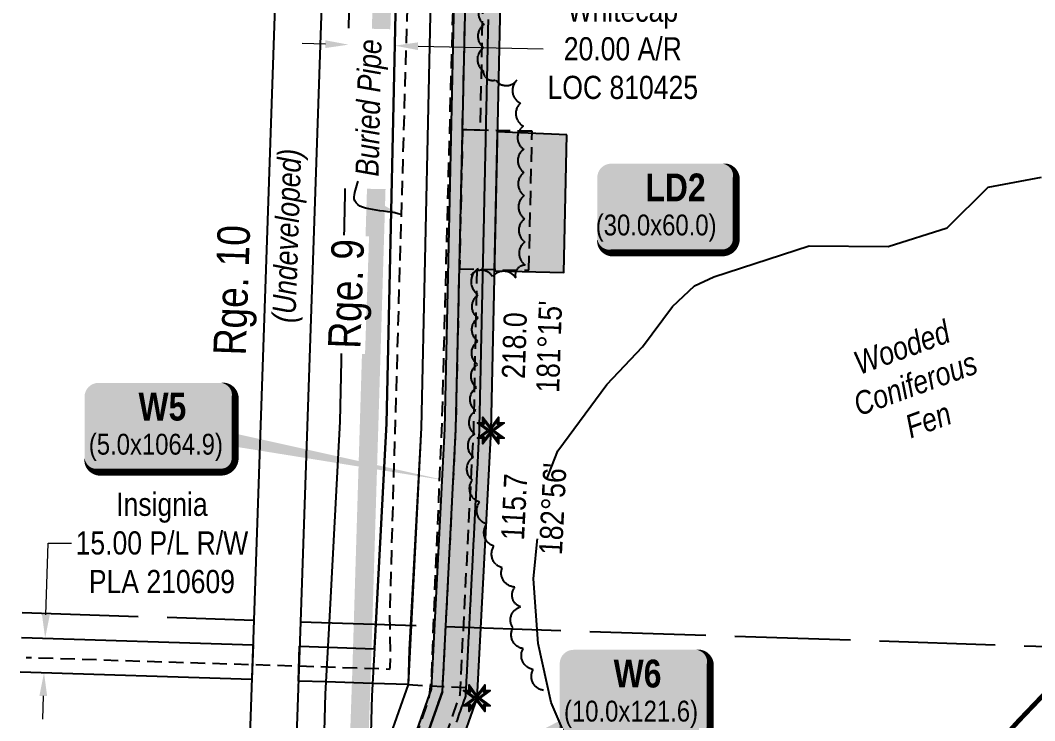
# Model space of a CAD drawing. Extents: x 347027 to 353466, y 6157949 to 6165050.
# Drawn here: x 348866.6 to 349304.3, y 6163264.4 to 6163566.6 of the extents above; entities that cross this region are included whole.
import ezdxf
from ezdxf.enums import TextEntityAlignment as Align

# ---------------------------------------------------------------- set-up
doc = ezdxf.new("R2010")
doc.units = 0
doc.header["$LTSCALE"] = 5
doc.header["$PDSIZE"] = 20
for name, pattern in [('0', [1, 1, 0]), ('DASHDOT2', [5, 2.5, -1.25, 0, -1.25]), ('foc-ACCESSROAD', [3.75, 2.5, -1.25]), ('foc-TRAV', [1.875, 1.25, -0.625]), ('foc-UNSURVEYED', [12.5, 10, -2.5]), ('HIDDEN2', [1.875, 1.25, -0.625]), ('UG_PIPE', [1.875, 1.25, -0.625])]:
    doc.linetypes.add(name, pattern=pattern)
doc.layers.get('Defpoints').update_dxf_attribs({"color": 9})
for name, color, linetype in [('AS-PIPE-UG', 44, 'UG_PIPE'), ('AS-PIPE-UG-T', 44, 'Continuous'), ('AS-ROADS', 254, 'Continuous'), ('AS-WILDLIFE', 131, 'DASHDOT2'), ('C-RW', 13, 'Continuous'), ('D-TXT', 6, 'Continuous'), ('F-AR', 190, 'foc-ACCESSROAD'), ('F-RW', 190, 'Continuous'), ('L-BD', 7, 'Continuous'), ('L-MON', 1, 'Continuous'), ('L-SEC', 7, 'Continuous'), ('L-USEC', 7, 'foc-UNSURVEYED'), ('P-PROPOSED', 10, 'Continuous'), ('P-PROPOSED-H', 21, 'Continuous'), ('P-TEMP-BLOCKS', 250, 'Continuous'), ('P-TEMP-H', 41, 'Continuous'), ('P-TEMP_LOG DECK', 46, 'Continuous'), ('P-TEMP_WORKSPACE', 46, 'Continuous'), ('P-TRAV', 4, 'foc-TRAV'), ('P-WORKAREA', 113, 'Continuous'), ('P-WORKAREA-H', 111, 'Continuous'), ('T-BUSH', 110, '0'), ('T-EXISTING TFA', 220, 'HIDDEN2'), ('WETLAND', 143, 'Continuous'), ('WETLAND-T', 146, 'Continuous')]:
    doc.layers.add(name, color=color, linetype=linetype)
doc.layers.add('F-RW-T', color=190, linetype='Continuous', lineweight=9)
doc.layers.add('T-TEXT', color=48, linetype='Continuous', lineweight=18)
doc.styles.add('80', font='ARIALN.TTF', dxfattribs={"height": 10})
doc.styles.add('80CG', font='ARIALN.TTF', dxfattribs={"height": 10})
doc.styles.add('80L', font='ARIALN.TTF', dxfattribs={"height": 10})
doc.styles.add('80LS', font='ARIALNI.TTF', dxfattribs={"height": 10})
doc.styles.add('BOLD', font='ARIALNB.TTF')
doc.dimstyles.new('Compass 5 000', dxfattribs={"dimscale": 5, "dimtxt": 9, "dimasz": 2, "dimexe": 0.2, "dimexo": 0.0625, "dimgap": 0.5, "dimtad": 0, "dimtih": 1, "dimtoh": 1, "dimzin": 0, "dimdsep": 46, "dimtxsty": '80CG', "dimcen": 0.1, "dimse1": 1, "dimse2": 1, "dimclrd": 256, "dimclrt": 256, "dimaunit": 1, "dimadec": 4, "dimazin": 0, "dimtfac": 0.06, "dimtofl": 0, "dimtmove": 0, "dimatfit": 1, "dimfxl": 0.2, "dimtolj": 1, "dimtzin": 0, "dimlwd": -1, "dimarcsym": 0})

# ---------------------------------------------------------------- blocks, each defined once
blk = doc.blocks.new('*D101')
at = {"layer": 'Defpoints', "color": 0, "transparency": 16777216}
for p in [(348954.564665782, 6163297.574843894), (348876.8199897079, 6163285.062529054), (348954.084873209, 6163282.588816892)]:
    blk.add_point(p, dxfattribs=at)
at = {"layer": 'F-RW-T', "transparency": 16777216}
for p, q in [((348877.619778276, 6163310.043434872), (348878.612274932, 6163341.043459727)), ((348878.612274932, 6163341.043459727), (348888.612274932, 6163341.043459727)), ((348876.4999937128, 6163275.067650238), (348876.1799977176, 6163265.072771421))]:
    blk.add_line(p, q, dxfattribs=at)
for points in [[(348875.9539651399, 6163310.096767538), (348879.2855914121, 6163309.990102206), (348877.2997822808, 6163300.048556056)], [(348874.8341805766, 6163275.120982904), (348878.1658068489, 6163275.014317572), (348876.8199897079, 6163285.062529054)]]:
    blk.add_solid(points, dxfattribs=at)
at = {"layer": 'F-RW-T', "transparency": 16777216, "insert": (348927.6982230905, 6163341.043459726), "char_height": 10, "attachment_point": 5, "style": '80CG'}
blk.add_mtext('\\A1;Insignia\\P15.00 P/L R/W\\PPLA 210609', dxfattribs=at)
blk = doc.blocks.new('*D106')
at = {"layer": 'Defpoints', "color": 0, "transparency": 16777216}
for p in [(349008.7984275278, 6163581.939954958), (349028.7891657921, 6163581.503076303), (349028.2242477486, 6163555.653498589)]:
    blk.add_point(p, dxfattribs=at)
at = {"layer": 'F-RW-T', "transparency": 16777216}
for p, q in [((348998.2358966275, 6163556.308865606), (348988.2382837707, 6163556.527353968)), ((349038.2218606055, 6163555.435010226), (349092.2532589486, 6163554.254205179))]:
    blk.add_line(p, q, dxfattribs=at)
for points in [[(348998.2723113546, 6163557.975134416), (348998.1994819005, 6163554.642596796), (349008.2335094844, 6163556.090377244)], [(349038.2582753325, 6163557.101279036), (349038.1854458785, 6163553.768741417), (349028.2242477486, 6163555.653498589)]]:
    blk.add_solid(points, dxfattribs=at)
at = {"layer": 'F-RW-T', "transparency": 16777216, "insert": (349126.5881839145, 6163554.254205179), "char_height": 10, "attachment_point": 5, "style": '80CG'}
blk.add_mtext('\\A1;Whitecap\\P20.00 A/R\\PLOC 810425', dxfattribs=at)
blk = doc.blocks.new('TEMP')
h = blk.add_hatch(color=255)
h.dxf.hatch_style = 1
h.paths.add_polyline_path([(-1.152061661774314, -0.6656854195645793), (-0.6656854224511335, -0.6656854195645793), (-0.6656854224511335, -1.152061655686339), (-5.273250724968648e-10, -0.2514284436956588), (0.6656854183820542, -1.152061663420682), (0.6656854183820542, -0.6656854208922597), (1.152061656810019, -0.6656854053035205), (0.2514284429676993, 5.273252945414697e-10), (1.152061671303363, 0.6656854258011663), (0.6656854287749412, 0.6656854258011663), (0.6656854131859291, 1.152061664229041), (-5.274159997625816e-10, 0.2514284397220762), (-0.6656854269836912, 1.152061669657269), (-0.6656854269836914, 0.6656854303339059), (-1.152061663105633, 0.665685430333906), (-0.2514284404497632, 5.273249614745623e-10)])
h = blk.add_hatch(color=1)
h.dxf.hatch_style = 1
h.paths.add_polyline_path([(-0.06148754561550518, -3.245802793205854e-09), (0.5656854183820542, -0.8485281365719857), (0.5656854183820542, -0.3566277553978557), (1.665334536937735e-16, 0.06148754561552533), (-0.8485281349258001, -0.5656854195645793), (-0.3566277640338187, -0.5656854195645793), (0.06148754642195797, -3.245822666197995e-09), (-0.5656854269836911, 0.8485281428085727), (-0.5656854269836913, 0.3566277719165035), (-2.320366121466577e-14, -0.06148754642194038), (0.8485281444547581, 0.5656854258011663), (0.3566277632805105, 0.5656854258011663)])
at = {"color": 1}
for p, q in [((-0.0831890328488953, 0), (0.08318903393992515, 0)), ((0, 0.08318903069412045), (0, -0.08318903609469999))]:
    blk.add_line(p, q, dxfattribs=at)
at = {"color": 255, "flags": 128}
blk.add_lwpolyline([(-0.251428440449763, 5.273250280879439e-10), (-1.152061663105633, 0.665685430333906), (-0.6656854269836914, 0.665685430333906), (-0.6656854269836914, 1.152061669657269), (-5.274159775581211e-10, 0.2514284397220763), (0.6656854131859291, 1.152061664229041), (0.6656854287749412, 0.6656854258011663), (1.152061671303363, 0.6656854258011663), (0.2514284429676991, 5.273250280879439e-10), (1.152061656810019, -0.6656854053035204), (0.6656854183820542, -0.6656854208922596), (0.6656854183820542, -1.152061663420682), (-5.273250280879439e-10, -0.2514284436956586), (-0.6656854224511335, -1.152061655686339), (-0.6656854224511335, -0.6656854195645793), (-1.152061661774314, -0.6656854195645793)], close=True, dxfattribs=at)
at = {"color": 1, "flags": 128}
blk.add_lwpolyline([(-0.0831890328488953, 0), (-0.8485281394583581, 0.565685430333906), (-0.5656854269836913, 0.565685430333906), (-0.5656854269836913, 0.8485281428085728), (0, 0.08318903069412045), (0.565685422914612, 0.8485281473411306), (0.5656854319800914, 0.5656854258011663), (0.8485281444547582, 0.5656854258011663), (0.08318903393992515, 0), (0.8485281399220185, -0.5656854150320214), (0.5656854183820542, -0.5656854240973189), (0.5656854183820542, -0.8485281365719857), (0, -0.08318903609469999), (-0.5656854224511335, -0.8485281320390641), (-0.5656854224511335, -0.5656854195645792), (-0.8485281349258003, -0.5656854195645792)], close=True, dxfattribs=at)
blk = doc.blocks.new('*U184')
h = blk.add_hatch(color=191)
edge = h.paths.add_edge_path()
edge.add_line((-26.49999999999998, -20), (26.49999999999998, -20))
edge.add_arc((26.49999999999998, -14), 6, 270, 360)
edge.add_line((32.49999999999998, -14), (32.49999999999998, 12.5))
edge.add_arc((26.49999999999998, 12.5), 6, 0, 90)
edge.add_line((26.49999999999998, 18.5), (-26.49999999999998, 18.5))
edge.add_arc((-26.49999999999998, 12.5), 6, 90, 180)
edge.add_line((-32.49999999999998, 12.5), (-32.49999999999998, -14))
edge.add_arc((-26.49999999999998, -14), 6, 180, 270)
at = {"color": 250, "flags": 128}
blk.add_lwpolyline([(-26.49999999999998, -20, 3, 3, 0), (26.49999999999998, -20, 3, 3, 0.414213562373095), (32.49999999999998, -14, 3, 3, 0), (32.49999999999998, 12.5, 3, 0, 0.414213562373095), (26.49999999999998, 18.5, 0, 0, 0), (-26.49999999999998, 18.5, 0, 0, 0.414213562373095), (-32.49999999999998, 12.5, 0, 0, 0), (-32.49999999999998, -14, 0, 3, 0.414213562373095)], format="xyseb", close=True, dxfattribs=at)
at = {"flags": 128}
blk.add_lwpolyline([(-67.2253055055449, -29.65569118154074, 0, 7.499999999999998, 0), (-3.398394867633905e-15, 0, 0, 0, 0)], format="xyseb", dxfattribs=at)
at = {"color": 250}
for tag, p, height, style in [('TEMP_AREA_W1_001', (-9.212824010914055, 2.244292974654144), 12, 'BOLD'), ('ENTER_TEXT_001', (-30.65893587994544, -12.47010782646594), 9, '80')]:
    blk.add_attdef(tag, p, '', height=height, dxfattribs=dict(at, style=style))
blk = doc.blocks.new('*U179')
h = blk.add_hatch(color=191)
edge = h.paths.add_edge_path()
edge.add_line((-23.99999999999998, -20), (23.99999999999998, -20))
edge.add_arc((23.99999999999998, -14), 6, 270, 360)
edge.add_line((29.99999999999998, -14), (29.99999999999998, 12.5))
edge.add_arc((23.99999999999998, 12.5), 6, 0, 90)
edge.add_line((23.99999999999998, 18.5), (-23.99999999999998, 18.5))
edge.add_arc((-23.99999999999998, 12.5), 6, 90, 180)
edge.add_line((-29.99999999999998, 12.5), (-29.99999999999998, -14))
edge.add_arc((-23.99999999999998, -14), 6, 180, 270)
at = {"color": 250, "flags": 128}
blk.add_lwpolyline([(-23.99999999999998, -20, 3, 3, 0), (23.99999999999998, -20, 3, 3, 0.414213562373095), (29.99999999999998, -14, 3, 3, 0), (29.99999999999998, 12.5, 3, 0, 0.414213562373095), (23.99999999999998, 18.5, 0, 0, 0), (-23.99999999999998, 18.5, 0, 0, 0.414213562373095), (-29.99999999999998, 12.5, 0, 0, 0), (-29.99999999999998, -14, 0, 3, 0.414213562373095)], format="xyseb", close=True, dxfattribs=at)
at = {"flags": 128}
blk.add_lwpolyline([(-29.92616385639906, -10.44404245715057, 0, 7.5, 0), (-3.398394867633905e-15, 0, 0, 0, 0)], format="xyseb", dxfattribs=at)
at = {"color": 250}
for tag, p, height, style in [('TEMP_AREA_W1_001', (-9.212824010914055, 2.244292974654144), 12, 'BOLD'), ('ENTER_TEXT_001', (-30.65893587994544, -12.47010782646594), 9, '80')]:
    blk.add_attdef(tag, p, '', height=height, dxfattribs=dict(at, style=style))
blk = doc.blocks.new('*U209')
h = blk.add_hatch(color=111)
edge = h.paths.add_edge_path()
edge.add_line((-26.49999999999999, -20), (26.49999999999999, -20))
edge.add_arc((26.49999999999999, -14), 6, 270, 360)
edge.add_line((32.49999999999999, -14), (32.49999999999999, 12.5))
edge.add_arc((26.49999999999999, 12.5), 6, 0, 90)
edge.add_line((26.49999999999999, 18.5), (-26.49999999999999, 18.5))
edge.add_arc((-26.49999999999999, 12.5), 6, 90, 180)
edge.add_line((-32.49999999999999, 12.5), (-32.49999999999999, -14))
edge.add_arc((-26.49999999999999, -14), 6, 180, 270)
at = {"color": 250, "flags": 128}
blk.add_lwpolyline([(-26.49999999999999, -20, 3, 3, 0), (26.49999999999999, -20, 3, 3, 0.414213562373095), (32.49999999999999, -14, 3, 3, 0), (32.49999999999999, 12.5, 3, 0, 0.414213562373095), (26.49999999999999, 18.5, 0, 0, 0), (-26.49999999999999, 18.5, 0, 0, 0.414213562373095), (-32.49999999999999, 12.5, 0, 0, 0), (-32.49999999999999, -14, 0, 3, 0.414213562373095)], format="xyseb", close=True, dxfattribs=at)
at = {"flags": 128}
blk.add_lwpolyline([(124.2147764561299, -23.76560123439349, 0, 7.499999999999997, 0), (-3.398394867633905e-15, 0, 0, 0, 0)], format="xyseb", dxfattribs=at)
at = {"color": 250}
for tag, p, height, style in [('TEMP_AREA_W1_001', (-9.212824010914055, 2.244292974654144), 12, 'BOLD'), ('ENTER_TEXT_001', (-30.65893587994544, -12.47010782646594), 9, '80')]:
    blk.add_attdef(tag, p, '', height=height, dxfattribs=dict(at, style=style))

msp = doc.modelspace()

# ---------------------------------------------------------------- hatches: boundary and pattern name
at = {"layer": 'P-PROPOSED-H'}
h = msp.add_hatch(color=256, dxfattribs=at)
h.dxf.hatch_style = 1
h.paths.add_polyline_path([(349071.587695059, 6164537.693803868), (349086.5746355743, 6164537.17075627), (349067.3144586891, 6163985.306783213), (349085.0049456167, 6163919.000198466), (349074.3566629408, 6163607.537617608), (349069.582327014, 6163389.633695203), (349063.6566722145, 6163274.078215285), (349041.7106052457, 6163211.970695144), (349031.0910271434, 6162819.545426222), (349019.0534180521, 6162769.819122177), (349000.8498970688, 6162239.091058022), (348984.9625655333, 6162181.487504966), (349042.7849328308, 6162018.631527645), (349032.9464864926, 6161574.903176269), (349373.228227902, 6160914.37665403), (349533.9405277448, 6160881.02046957), (349622.6700173278, 6160762.61233374), (349747.6093361881, 6160761.904847627), (349747.7773915372, 6160766.902751134), (350146.77323472, 6160764.643382159), (350196.8484843011, 6160654.93929763), (350246.790137143, 6160654.570828808), (350406.6903704909, 6160304.186531629), (350602.1086272931, 6159876.002857098), (350612.6910618935, 6159864.848841377), (350870.1686735692, 6159300.713873299), (351063.1367612949, 6158877.919653248), (351095.8119970816, 6158809.659540432), (351136.6409825057, 6158724.365859018), (351202.1481676832, 6158592.506011025), (351209.7571143057, 6158577.189911848), (351214.2627771116, 6158567.998789966), (351285.680249643, 6158421.816395603), (351300.1828606416, 6158379.243327934), (351284.1610391886, 6158379.770350928), (351271.7905518177, 6158416.084473681), (351212.9108076521, 6158501.531053242), (351199.1800899486, 6158531.604950845), (351197.2291419685, 6158568.702100986), (351081.0212805421, 6158802.617681446), (350856.5263645708, 6159294.487368405), (350600.0885455082, 6159856.344144729), (350589.5060120554, 6159867.498264637), (350393.2550281776, 6160298.065572136), (350237.2614434671, 6160639.64465848), (350187.1525607621, 6160640.014361119), (350137.3887336256, 6160749.700218019), (349762.2749178325, 6160751.824351717), (349762.1068624835, 6160746.826448208), (349615.1363145442, 6160747.658689192), (349525.3405479364, 6160867.489755275), (349363.1742917508, 6160901.147711511), (349017.8696029966, 6161571.42436), (349027.7314903134, 6162016.209933873), (348969.2504004297, 6162180.921195151), (348985.9232811548, 6162241.372956179), (349004.1185802231, 6162771.861308414), (349016.1432954881, 6162821.534349201), (349026.7839568465, 6163214.738707689), (349048.7918134996, 6163277.021093057), (349054.5946778007, 6163390.182050271), (349059.366211367, 6163607.958071046), (349069.9415333659, 6163917.286549954), (349052.2496410448, 6163983.598402325), (349071.587695059, 6164537.693803868), (349086.5746355743, 6164537.17075627)])
at = {"layer": 'P-TEMP-H'}
h = msp.add_hatch(color=256, dxfattribs=at)
h.dxf.hatch_style = 1
h.paths.add_polyline_path([(349102.3766428159, 6163517.198845657), (349072.4042758325, 6163518.429348842), (349071.0902974781, 6163458.458487605), (349101.0752305529, 6163457.801509329)])
at = {"layer": 'P-WORKAREA-H'}
h = msp.add_hatch(color=256, dxfattribs=at)
h.dxf.hatch_style = 1
h.paths.add_polyline_path([(349010.381107281, 6162824.254478891), (349015.0673159807, 6162817.089572524), (349016.1432954881, 6162821.534349201), (349026.7839568465, 6163214.738707689), (349048.7918134996, 6163277.021093057), (349054.5946778007, 6163390.182050271), (349059.366211367, 6163607.958071046), (349068.5750586409, 6163877.31712414), (349063.5768119369, 6163877.415461989), (349054.3693941758, 6163608.098222192), (349049.59879473, 6163390.364835295), (349043.8368605943, 6163278.002052315), (349021.8084073801, 6163215.661378536)])

# ---------------------------------------------------------------- linework, layer by layer
at = {"layer": 'AS-ROADS', "const_width": 7.9979012, "flags": 128}
msp.add_lwpolyline([(349032.317, 6163892.31), (349013.8840000023, 6163286.375999992), (349004.496, 6163016.645999991), (349000.3880000005, 6162847.199999992), (349004.6010000024, 6162821.126999992), (349009.875, 6162808.964), (349017.117, 6162796.752999991), (349027.8530000023, 6162783.641), (349041.025, 6162772.639999991), (349055.9570000005, 6162763.268), (349072.2900000028, 6162754.217), (349100.5260598136, 6162737.92509031), (349170.6788016134, 6162712.840968579), (349197.3882693882, 6162711.233004352), (349293.9285816252, 6162711.554597164)], dxfattribs=at)
at = {"layer": 'AS-WILDLIFE', "const_width": 2.000000000000027, "flags": 128}
msp.add_lwpolyline([(349021.650097326, 6162177.750452549), (349016.1063822063, 6162231.343321514), (349014.0325746456, 6162254.653028289), (349012.6451039008, 6162278.013631919), (349011.9449518213, 6162301.404957799), (349011.9329061591, 6162324.806625613), (349012.6089436833, 6162348.198631778), (349013.9724502419, 6162371.560655588), (349016.0222092035, 6162394.872458983), (349018.7564985271, 6162418.113989352), (349022.1729994721, 6162441.265076865), (349026.268690886, 6162464.305631448), (349031.0399462792, 6162487.215745593), (349036.4828307335, 6162509.975802907), (349035.2324341767, 6162559.327066137), (349035.2722958975, 6162579.590062469), (349037.2695692905, 6162640.526175216), (349038.2439174729, 6162661.688642739), (349039.778415539, 6162682.817656789), (349041.8719766303, 6162703.89888408), (349044.523237175, 6162724.917182916), (349047.7301225351, 6162745.857791324), (349050.7281066536, 6162763.839018862), (349054.8489688446, 6162786.533153814), (349059.6225271411, 6162809.099089926), (349065.0449263941, 6162831.517913186), (349071.1115975225, 6162853.771189236), (349077.8173833954, 6162875.840066419), (349085.1568011488, 6162897.706584087), (349093.1237827408, 6162919.352264422), (349101.7115462032, 6162940.75910922), (349128.0487948473, 6163003.562081543), (349137.5853107194, 6163025.38475331), (349147.7672955107, 6163046.9136933), (349158.5856947784, 6163068.129937558), (349170.0311456373, 6163089.014813215), (349182.0931888423, 6163109.549515801), (349194.7613420958, 6163129.716040472), (349208.0243207542, 6163149.496458967), (349226.233619638, 6163175.798223237), (349239.4229930786, 6163194.288322658), (349253.1377844567, 6163212.392214441), (349267.3667283706, 6163230.094771437), (349282.0982451912, 6163247.381357466), (349297.3199356775, 6163264.238012792), (349313.0194063414, 6163280.650577947), (349329.1836439282, 6163296.605575454), (349345.7994237872, 6163312.089921921), (349361.8725702644, 6163329.257884924), (349378.4473433346, 6163345.942139247), (349395.5090625961, 6163362.128059307), (349413.0428391611, 6163377.80131344), (349431.0332613948, 6163392.948355099), (349449.4645179525, 6163407.555626214), (349468.3204688531, 6163421.610559343), (349487.5845715027, 6163435.100675415), (349507.2397634746, 6163448.014180638), (349527.2689736784, 6163460.339580721), (349547.654602545, 6163472.066366438), (349568.3786536455, 6163483.183917223), (349595.3514681823, 6163497.16991181), (349616.1792780705, 6163507.609851471), (349637.3121703519, 6163517.417490833), (349658.7309032739, 6163526.583773495), (349680.4162091384, 6163535.100542454), (349702.3483090429, 6163542.960025993), (349724.5072040425, 6163550.155146197), (349746.8728836476, 6163556.679224824), (349751.1052768278, 6163580.221072289), (349756.0415476518, 6163603.625296528), (349761.6772932944, 6163626.871167551), (349768.0074229452, 6163649.937535268), (349775.0261289734, 6163672.803829132), (349782.7272069238, 6163695.449367098), (349791.1038383259, 6163717.853949481), (349800.1482111673, 6163739.997147896), (349809.8524874962, 6163761.859433368), (349820.2077387671, 6163783.420945358), (349831.2048250354, 6163804.662217304), (349853.1831465376, 6163845.620568734), (349865.1375249629, 6163867.099588831), (349877.7463914923, 6163888.201125065), (349890.9978167469, 6163908.905330343), (349904.8792688769, 6163929.192440328), (349914.1298297319, 6163941.858128712)], dxfattribs=at)
at = {"layer": 'F-AR', "linetype": 'ByBlock', "flags": 128}
for points in [[(348989.3476370904, 6162941.220437152), (348998.2934341444, 6163275.966774534), (348999.9643606406, 6163306.708000056), (349004.6798659249, 6163393.466886801), (349009.3986731317, 6163609.408314279)], [(349029.3868042311, 6163608.849876828), (349024.663179878, 6163392.705793639), (349019.9517907106, 6163306.043129871), (349018.2726897151, 6163275.156334079), (349006.8252740105, 6162846.780215719), (349010.2225689261, 6162824.496873659), (349029.9724760366, 6162794.300558409), (349062.7087753797, 6162773.090229147), (349100.8715061219, 6162750.459944453), (349139.1411266769, 6162735.133131734), (349174.2251134879, 6162722.702805846), (349246.0073926737, 6162720.576280569), (349291.3671300675, 6162721.486106314), (349322.2488133819, 6162715.603298585), (349346.3326568327, 6162690.725689728), (349363.2533266696, 6162667.075970422), (349368.4038408775, 6162632.033069378), (349376.9393682009, 6162596.923318102), (349389.7233765104, 6162569.318503046), (349433.8661764273, 6162517.195711907), (349458.8967018079, 6162486.290217498)]]:
    msp.add_lwpolyline(points, dxfattribs=at)
at = {"layer": 'F-RW'}
for points in [[(349044.3755103476, 6163608.379051234), (349039.6095338918, 6163390.784342742), (349034.9434647606, 6163305.544373975), (349034.363854691, 6163294.953050352), (349033.9266968116, 6163279.964021888), (349018.5615618919, 6163280.4712611), (348998.5742663831, 6163281.13191979), (348998.5742663831, 6163281.13191979), (348986.5904004033, 6163281.527744472), (348987.1046891476, 6163296.51481444), (348999.388443385, 6163296.109436942), (349019.3756772901, 6163295.448980939), (349019.9517907106, 6163306.043129871), (349024.663179878, 6163392.705793639), (349029.3868042311, 6163608.849876828)], [(348867.087901591, 6163300.354754553), (348967.004030978, 6163297.179535218), (348966.4897589931, 6163282.191662135), (348866.5747043689, 6163285.390542061)]]:
    msp.add_lwpolyline(points, dxfattribs=at)
at = {"layer": 'L-SEC'}
for p, q in [((348994.9609999999, 6164112.065999991), (348967.3680000001, 6163307.791999985)), ((349015.061045623, 6164111.376408435), (348987.4680456228, 6163307.102408429)), ((348967.3680000001, 6163307.791999985), (348939.777000002, 6162503.515999984)), ((348987.4680473942, 6163307.102460065), (348959.8770473972, 6162502.826460074))]:
    msp.add_line(p, q, dxfattribs=at)
at = {"layer": 'L-USEC'}
for p, q in [((348867.4557592993, 6163311.081041981), (348967.367205221, 6163307.768832222)), ((348987.4680473942, 6163307.102460064), (349792.1121397231, 6163280.427338001))]:
    msp.add_line(p, q, dxfattribs=at)
at = {"layer": 'P-PROPOSED'}
msp.add_polyline3d([(349068.4660629617, 6163567.004655804, 900.9297234125572), (349068.4442526188, 6163566.009217154, 900.9394623721626), (349068.4224422759, 6163565.013778505, 900.9068552772876), (349068.4006319329, 6163564.018339856, 900.8800726989637), (349068.3788215899, 6163563.022901205, 900.8902407296746), (349068.357011247, 6163562.027462556, 900.9201977343266), (349068.335200904, 6163561.032023907, 900.9327092077965), (349068.3133905611, 6163560.036585257, 900.9490109981173), (349068.2915802181, 6163559.041146607, 900.9720493138063), (349068.2697698752, 6163558.045707958, 900.9949793677536), (349068.2479595322, 6163557.050269308, 900.9652270818035), (349068.2261491892, 6163556.054830659, 900.9394593220893), (349068.2043388463, 6163555.059392009, 900.9646660786909), (349068.1825285034, 6163554.06395336, 901.0162643474861), (349068.1607181604, 6163553.06851471, 901.0045272019977), (349068.1389078174, 6163552.07307606, 900.9850789467351), (349068.1170974745, 6163551.077637411, 900.9955948985307), (349068.0952871316, 6163550.082198761, 901.0350335907659), (349068.0734767886, 6163549.086760112, 901.0560804922982), (349068.0516664456, 6163548.091321462, 901.0708862271217), (349068.0298561027, 6163547.095882813, 901.1204260982894), (349068.0080457597, 6163546.100444163, 901.1524720208693), (349067.9862354168, 6163545.105005513, 901.141223334455), (349067.9644250738, 6163544.109566864, 901.136908476217), (349067.9426147309, 6163543.114128214, 901.1453306917903), (349067.9208043879, 6163542.118689565, 901.1659569982498), (349067.8989940449, 6163541.123250915, 901.1869176524649), (349067.877183702, 6163540.127812265, 901.2078616347064), (349067.8553733591, 6163539.132373616, 901.2248144613029), (349067.8335630161, 6163538.136934967, 901.2315197366257), (349067.8117526731, 6163537.141496317, 901.2230686878764), (349067.7899423302, 6163536.146057667, 901.1993708935511), (349067.7681319872, 6163535.150619018, 901.2079278073602), (349067.7463216443, 6163534.155180368, 901.2277010188708), (349067.7245113013, 6163533.159741718, 901.233375517523), (349067.7027009584, 6163532.164303069, 901.2189625391081), (349067.6808906154, 6163531.16886442, 901.226403802868), (349067.6590802725, 6163530.173425769, 901.2100742051707), (349067.6372699295, 6163529.17798712, 901.1638403417146), (349067.6154595866, 6163528.182548471, 901.1438418529799), (349067.5936492436, 6163527.187109821, 901.1692380058832), (349067.5718389006, 6163526.191671171, 901.1762875928006), (349067.5500285577, 6163525.196232522, 901.1794905884035), (349067.5282182147, 6163524.200793873, 901.1471523086484), (349067.5064078718, 6163523.205355222, 901.1306733668044), (349067.4845975288, 6163522.209916573, 901.0893463699069), (349067.4627871859, 6163521.214477924, 900.997001185192), (349067.4409768429, 6163520.219039273, 900.9288822440743), (349067.4191665, 6163519.223600624, 900.9109312941481), (349067.397356157, 6163518.228161975, 900.8453011124826), (349067.3755458141, 6163517.232723325, 900.7433211255712), (349067.3537354711, 6163516.237284675, 900.6754691368022), (349067.3319251282, 6163515.241846026, 900.6126552945311), (349067.3101147852, 6163514.246407377, 900.559650785954), (349067.2883044422, 6163513.250968727, 900.561013387037), (349067.2664940993, 6163512.255530077, 900.6129600729153), (349067.2446837563, 6163511.260091428, 900.5488634667237), (349067.2228734134, 6163510.264652778, 900.4997575646828), (349067.2010630704, 6163509.269214128, 900.4984051185497), (349067.1792527275, 6163508.273775479, 900.4951728404253), (349067.1574423845, 6163507.27833683, 900.4723473040824), (349067.1356320416, 6163506.28289818, 900.4347204256976), (349067.1138216986, 6163505.28745953, 900.3761271638789), (349067.0920113557, 6163504.292020881, 900.3153221383182), (349067.0702010127, 6163503.296582231, 900.2572815448424), (349067.0483906697, 6163502.301143581, 900.1750799515322), (349067.0265803268, 6163501.305704932, 900.0832209993483), (349067.0047699839, 6163500.310266282, 900.1023954972877), (349066.9829596409, 6163499.314827633, 900.0225200119487), (349066.9611492979, 6163498.319388983, 899.9664718930819), (349066.939338955, 6163497.323950334, 899.9361474284145), (349066.9175286121, 6163496.328511684, 899.9450382890035), (349066.8957182691, 6163495.333073035, 899.8634975349121), (349066.8739079261, 6163494.337634385, 899.8240146187669), (349066.8520975832, 6163493.342195735, 899.7833826612323), (349066.8302872402, 6163492.346757086, 899.7382684220994), (349066.8084768973, 6163491.351318436, 899.6948334711287), (349066.7866665543, 6163490.355879786, 899.6259733641771), (349066.7648562114, 6163489.360441137, 899.5519598637386), (349066.7430458684, 6163488.365002488, 899.4582614348182), (349066.7212355254, 6163487.369563838, 899.3991369730728), (349066.6994251825, 6163486.374125188, 899.3684124282696), (349066.6776148396, 6163485.378686539, 899.3466751809458), (349066.6558044966, 6163484.383247889, 899.2906426340558), (349066.6339941536, 6163483.387809239, 899.3072351274483), (349066.6121838107, 6163482.39237059, 899.3018706053498), (349066.5903734678, 6163481.396931941, 899.2663392039408), (349066.5685631248, 6163480.40149329, 899.2627680493081), (349066.5467527818, 6163479.406054641, 899.2037812331439), (349066.5249424389, 6163478.410615992, 899.163234820831), (349066.5031320959, 6163477.415177342, 899.154183077745), (349066.481321753, 6163476.419738692, 899.1055332851538), (349066.45951141, 6163475.424300043, 899.0661466866039), (349066.4377010671, 6163474.428861394, 899.0386955453126), (349066.4158907241, 6163473.433422743, 899.014134224877), (349066.3940803811, 6163472.437984094, 898.9606069429967), (349066.3722700382, 6163471.442545445, 898.9358118715215), (349066.3504596953, 6163470.447106795, 898.9218667448226), (349066.3286493523, 6163469.451668145, 898.9097021551001), (349066.3068390093, 6163468.456229496, 898.877182109412), (349066.2850286664, 6163467.460790846, 898.8380466384493), (349066.2632183235, 6163466.465352196, 898.8096325513548), (349066.2414079805, 6163465.469913547, 898.7895962228607), (349066.2195976375, 6163464.474474898, 898.7718441700945), (349066.1977872946, 6163463.479036248, 898.7639181366892), (349066.1759769516, 6163462.483597598, 898.7282277144285), (349066.1541666087, 6163461.488158949, 898.6965038368797), (349066.1323562657, 6163460.492720299, 898.6643666386377), (349066.1105459228, 6163459.497281649, 898.6211425357816), (349066.0887355798, 6163458.501843, 898.5757681695188), (349066.0669252368, 6163457.506404351, 898.5457058143159), (349066.0451148939, 6163456.510965701, 898.4847180066406), (349066.023304551, 6163455.515527051, 898.4439304209831), (349066.001494208, 6163454.520088402, 898.4567261954089), (349065.979683865, 6163453.524649752, 898.4339813965504), (349065.9578735221, 6163452.529211103, 898.3955803607971), (349065.9360631792, 6163451.533772453, 898.3550388543886), (349065.9142528362, 6163450.538333803, 898.3531038424428), (349065.8924424932, 6163449.542895154, 898.3202543204948), (349065.8706321503, 6163448.547456504, 898.2667067638054), (349065.8488218073, 6163447.552017855, 898.2285904514649), (349065.8270114644, 6163446.556579205, 898.2072737690031), (349065.8052011214, 6163445.561140556, 898.1902954267929), (349065.7833907785, 6163444.565701906, 898.191483251614), (349065.7615804355, 6163443.570263256, 898.1880068859734), (349065.7397700925, 6163442.574824607, 898.1604111390578), (349065.7179597496, 6163441.579385957, 898.1462467171062), (349065.6961494067, 6163440.583947307, 898.1337279479391), (349065.6743390637, 6163439.588508658, 898.1113093323982), (349065.6525287207, 6163438.593070009, 898.0716767907423), (349065.6307183778, 6163437.597631359, 898.0208878120285), (349065.6089080349, 6163436.602192709, 898.0423754305193), (349065.5870976919, 6163435.60675406, 898.0328422836169), (349065.5652873489, 6163434.611315411, 897.9840213303584), (349065.543477006, 6163433.61587676, 897.937692057617), (349065.521666663, 6163432.620438111, 897.9214010327792), (349065.4998563201, 6163431.624999462, 897.8742212414224), (349065.4780459771, 6163430.629560811, 897.8095935401602), (349065.4562356342, 6163429.634122162, 897.763282470608), (349065.4344252912, 6163428.638683513, 897.7274252259257), (349065.4126149482, 6163427.643244863, 897.7007670322047), (349065.3908046053, 6163426.647806213, 897.6541755831024), (349065.3689942624, 6163425.652367564, 897.5456539052082), (349065.3471839194, 6163424.656928915, 897.4606174990038), (349065.3253735764, 6163423.661490264, 897.4179428758672), (349065.3035632335, 6163422.666051615, 897.4075163849593), (349065.2817528906, 6163421.670612966, 897.415964635195), (349065.2599425476, 6163420.675174316, 897.3923790131039), (349065.2381322046, 6163419.679735666, 897.3917877230978), (349065.2163218617, 6163418.684297017, 897.402317619413), (349065.1945115187, 6163417.688858368, 897.4302609684784), (349065.1727011758, 6163416.693419718, 897.4837976619727), (349065.1508908328, 6163415.697981068, 897.4839926354026), (349065.1290804899, 6163414.702542419, 897.4844824329225), (349065.1072701469, 6163413.707103769, 897.4915319556601), (349065.0854598039, 6163412.711665119, 897.4852479415807), (349065.063649461, 6163411.71622647, 897.490339286574), (349065.0418391181, 6163410.72078782, 897.5064523183548), (349065.0200287751, 6163409.725349171, 897.5181617088256), (349064.9982184321, 6163408.729910521, 897.5256656777349), (349064.9764080892, 6163407.734471872, 897.529902987099), (349064.9545977463, 6163406.739033222, 897.4721924769547), (349064.9327874033, 6163405.743594572, 897.444741544068), (349064.9109770603, 6163404.748155923, 897.4499796241471), (349064.8891667174, 6163403.752717273, 897.4579984948132), (349064.8673563744, 6163402.757278624, 897.4701806923098), (349064.8455460315, 6163401.761839974, 897.4862680512178), (349064.8237356885, 6163400.766401324, 897.5291461741169), (349064.8019253456, 6163399.770962675, 897.5710698389979), (349064.7801150026, 6163398.775524026, 897.6078373117796), (349064.7583046596, 6163397.780085376, 897.6657901397014), (349064.7364943167, 6163396.784646726, 897.7130006887039), (349064.7146839738, 6163395.789208077, 897.7911718035735), (349064.6928736308, 6163394.793769427, 897.9023978358479), (349064.6710632878, 6163393.798330777, 897.9830431847772), (349064.6492529449, 6163392.802892128, 898.0396268052839), (349064.627442602, 6163391.807453479, 898.0801673086864), (349064.605632259, 6163390.812014828, 898.1166723907654), (349064.583821916, 6163389.816576179, 898.1450122984604), (349064.5326505826, 6163388.818690175, 898.142857062164), (349064.4814792493, 6163387.820804171, 898.1210641227296), (349064.4303079158, 6163386.822918167, 898.1278225647675), (349064.3791365825, 6163385.825032164, 898.1269273199284), (349064.3279652491, 6163384.82714616, 898.1080535879219), (349064.2767939157, 6163383.829260156, 898.1143737314678), (349064.2256225823, 6163382.831374153, 898.1421058989811), (349064.1744512489, 6163381.833488149, 898.1707119428172), (349064.1232799155, 6163380.835602145, 898.1949191837293), (349064.0721085821, 6163379.837716141, 898.206913118293), (349064.0209372488, 6163378.839830138, 898.2048141297805), (349063.9697659154, 6163377.841944134, 898.1838051565369), (349063.9185945819, 6163376.84405813, 898.1717878992686), (349063.8674232486, 6163375.846172126, 898.1998729793772), (349063.8162519152, 6163374.848286122, 898.2131974778317), (349063.7650805818, 6163373.850400118, 898.1640415319683), (349063.7139092484, 6163372.852514115, 898.1250250983584), (349063.6627379151, 6163371.854628111, 898.145289618198), (349063.6115665816, 6163370.856742107, 898.180223802304), (349063.5603952482, 6163369.858856103, 898.1884056284223), (349063.5092239149, 6163368.860970099, 898.1750735814073), (349063.4580525815, 6163367.863084096, 898.1589739782687), (349063.4068812481, 6163366.865198092, 898.1528610887387), (349063.3557099147, 6163365.867312089, 898.1577493714411), (349063.3045385813, 6163364.869426085, 898.1427643176914), (349063.2533672479, 6163363.871540081, 898.0955119841356), (349063.2021959145, 6163362.873654077, 898.0783300642253), (349063.1510245812, 6163361.875768073, 898.0815707645198), (349063.0998532478, 6163360.877882069, 898.0821252507646), (349063.0486819144, 6163359.879996065, 898.0969099049062), (349062.997510581, 6163358.882110062, 898.1320712210717), (349062.9463392476, 6163357.884224058, 898.1629335497428), (349062.8951679142, 6163356.886338054, 898.1606493137613), (349062.8439965808, 6163355.88845205, 898.1750565604159), (349062.7928252475, 6163354.890566046, 898.2017813570427), (349062.741653914, 6163353.892680042, 898.2384536957811), (349062.6904825806, 6163352.894794038, 898.2566437430387), (349062.6393112473, 6163351.896908036, 898.2499456724315), (349062.5881399139, 6163350.899022032, 898.243472169976), (349062.5369685805, 6163349.901136028, 898.2196822610767), (349062.4857972471, 6163348.903250024, 898.1936260190423), (349062.4346259137, 6163347.90536402, 898.1977860100468), (349062.3834545803, 6163346.907478016, 898.2170628026915), (349062.3322832469, 6163345.909592013, 898.260595654438), (349062.2811119136, 6163344.911706009, 898.3350937727517), (349062.2299405801, 6163343.913820005, 898.4210989687499), (349062.1787692468, 6163342.915934001, 898.469929991182), (349062.1275979134, 6163341.918047997, 898.4564683524982), (349062.07642658, 6163340.920161993, 898.4738864133831), (349062.0252552466, 6163339.922275989, 898.5364157873383), (349061.9740839132, 6163338.924389986, 898.5642017218602), (349061.9229125798, 6163337.926503982, 898.5996118298675), (349061.8717412464, 6163336.928617978, 898.6424038412979), (349061.8205699131, 6163335.930731975, 898.6661251149969), (349061.7693985797, 6163334.932845971, 898.6877551321688), (349061.7182272463, 6163333.934959967, 898.7217355263192), (349061.6670559129, 6163332.937073963, 898.7684266723099), (349061.6158845795, 6163331.93918796, 898.7878891029944), (349061.5647132461, 6163330.941301956, 898.7729714933071), (349061.5135419127, 6163329.943415952, 898.7583083326366), (349061.4623705793, 6163328.945529948, 898.7672501486261), (349061.411199246, 6163327.947643944, 898.7911992335587), (349061.3600279125, 6163326.94975794, 898.8271171537028), (349061.3088565792, 6163325.951871936, 898.8477184777987), (349061.2576852458, 6163324.953985933, 898.8394767275533), (349061.2065139124, 6163323.956099929, 898.8689291149651), (349061.155342579, 6163322.958213925, 898.9107542854688), (349061.1041712456, 6163321.960327921, 898.9106484534672), (349061.0529999122, 6163320.962441918, 898.8817047491432), (349061.0018285788, 6163319.964555914, 898.8729425316102), (349060.9506572455, 6163318.96666991, 898.9010901409993), (349060.8994859121, 6163317.968783907, 898.8896542325631), (349060.8483145786, 6163316.970897903, 898.8478456258736), (349060.7971432453, 6163315.973011899, 898.8250182669678), (349060.7459719119, 6163314.975125895, 898.810873063652), (349060.6948005785, 6163313.977239891, 898.8388410791943), (349060.6436292451, 6163312.979353887, 898.9027406839245), (349060.5924579118, 6163311.981467884, 898.9295976916027), (349060.5412865783, 6163310.98358188, 898.9342031843313), (349060.4901152449, 6163309.985695876, 898.93072470835), (349060.4389439116, 6163308.987809872, 898.9182269352168), (349060.3877725782, 6163307.989923868, 898.9003072903756), (349060.3366012448, 6163306.992037864, 898.8748217510156), (349060.2854299114, 6163305.99415186, 898.8448384034091), (349060.234258578, 6163304.996265857, 898.7922319218208), (349060.1830872446, 6163303.998379854, 898.7524904736958), (349060.1319159112, 6163303.00049385, 898.7491584017041), (349060.0807445779, 6163302.002607846, 898.7285863078565), (349060.0295732445, 6163301.004721842, 898.7367239423972), (349059.9784019111, 6163300.006835838, 898.7503351498547), (349059.9272305777, 6163299.008949834, 898.7962442440908), (349059.8760592443, 6163298.011063831, 898.8002258964168), (349059.8248879109, 6163297.013177827, 898.7825340014381), (349059.7737165775, 6163296.015291823, 898.7865157974556), (349059.7225452441, 6163295.017405819, 898.8350260274218), (349059.6713739107, 6163294.019519815, 898.8824056277807), (349059.6202025773, 6163293.021633811, 898.9102321598906), (349059.569031244, 6163292.023747807, 898.9609785384205), (349059.5178599106, 6163291.025861804, 898.9827314607917), (349059.4666885772, 6163290.0279758, 898.9997377176512), (349059.4155172438, 6163289.030089797, 899.0385872142983), (349059.3643459104, 6163288.032203793, 899.01505763694), (349059.313174577, 6163287.034317789, 898.9317800450121), (349059.2620032436, 6163286.036431785, 898.8706376261564), (349059.2108319103, 6163285.038545782, 898.853918534194), (349059.1596605768, 6163284.040659778, 898.8787825820496), (349059.1084892435, 6163283.042773774, 898.8875998727517), (349059.0573179101, 6163282.04488777, 898.8286354938249), (349059.0061465767, 6163281.047001766, 898.7296706256448), (349058.9549752433, 6163280.049115762, 898.7226426693408), (349058.9038039099, 6163279.051229758, 898.7520752231148), (349058.8526325765, 6163278.053343755, 898.7744251801493), (349058.8014612431, 6163277.055457751, 898.7389320405841), (349058.7502899098, 6163276.057571747, 898.7054501016003), (349058.6991185764, 6163275.059685743, 898.6962338359222), (349058.3662901159, 6163274.117776772, 898.7342205325309), (349058.0334616554, 6163273.1758678, 898.7848762992785), (349057.7006331949, 6163272.233958828, 898.8685117841522), (349057.3678047344, 6163271.292049857, 898.9049446622463), (349057.0349762739, 6163270.350140885, 898.899169987003), (349056.7021478135, 6163269.408231913, 898.9193416684458), (349056.369319353, 6163268.466322942, 898.9303218307894), (349056.0364908925, 6163267.52441397, 898.9309396540017), (349055.703662432, 6163266.582504999, 898.9582072740284), (349055.3708339715, 6163265.640596027, 898.9957877140139), (349055.038005511, 6163264.698687055, 898.99907488813), (349054.7051770505, 6163263.756778084, 899.0139441325093)], dxfattribs=at)
at = {"layer": 'P-TEMP_LOG DECK'}
msp.add_lwpolyline([(349102.3766428159, 6163517.198845657), (349072.4042758325, 6163518.429348842), (349071.0902974781, 6163458.458487605), (349101.0752305529, 6163457.801509329)], close=True, dxfattribs=at)
at = {"layer": 'P-TEMP_WORKSPACE', "flags": 128}
msp.add_lwpolyline([(349048.7918134995, 6163277.021093059), (349026.7839568462, 6163214.738707689)], dxfattribs=at)
at = {"layer": 'P-TRAV'}
msp.add_line((349033.9266968116, 6163279.964021888), (349058.8877743901, 6163278.684024377), dxfattribs=at)
at = {"layer": 'T-BUSH', "flags": 128}
for points in [[(349109.7017802545, 6163839.635303877, 0.52056705), (349099.7661265098, 6163838.502703032, 0.52056705), (349094.3330262519, 6163832.242017443, 0.52056705), (349084.3827045354, 6163833.23755636, 0.52056705), (349075.5412617523, 6163832.964222996, 0.52056705), (349075.1947937979, 6163822.970226793, 0.52056705), (349074.8483258433, 6163812.976230597, 0.52056705), (349078.3591071961, 6163807.004531791, 0.52056705), (349081.6495490606, 6163797.740607627, 0.52056705), (349083.5499770491, 6163787.932797257, 0.52056705), (349077.4660301064, 6163784.331309014, 0.52056705), (349073.6864002015, 6163777.703039371, 0.52056705), (349073.3101890889, 6163767.710118625, 0.52056705), (349072.9339779768, 6163757.717197872, 0.52056705), (349073.0887091152, 6163747.72817231, 0.52056705), (349073.2993179898, 6163737.740980977, 0.52056705), (349072.8319429834, 6163727.751908918, 0.52056705), (349072.3645679774, 6163717.762836867, 0.52056705), (349075.1147677534, 6163710.698333122, 0.52056705), (349074.3887675693, 6163700.724721753, 0.52056705), (349073.6627673847, 6163690.751110384, 0.52056705), (349072.9367672007, 6163680.777499024, 0.52056705), (349071.3379610113, 6163671.918227754, 0.52056705), (349068.5414372454, 6163664.798980006, 0.52056705), (349068.3481596367, 6163654.802025362, 0.52056705), (349068.2325740213, 6163644.802693387, 0.52056705), (349068.1169884059, 6163634.80336141, 0.52056705), (349068.0014027905, 6163624.804029434, 0.52056705), (349067.8858171751, 6163614.804697459, 0.52056705), (349067.7702315597, 6163604.805365482, 0.52056705), (349067.5340363961, 6163594.809156751, 0.52056705), (349067.1807486494, 6163584.815733641, 0.52056705), (349066.9642343678, 6163574.818077838, 0.52056705), (349066.7477200862, 6163564.820422042, 0.52056705), (349066.5312058046, 6163554.82276623, 0.52056705), (349066.314691523, 6163544.825110427, 0.52056705), (349071.7031692868, 6163540.87698466, 0.52056705), (349080.7904263269, 6163540.732648782, 0.52056705), (349082.3770219932, 6163530.859315294, 0.52056705), (349083.6705454928, 6163520.960553216, 0.52056705), (349083.8081891804, 6163510.961500558, 0.52056705), (349083.9458328679, 6163500.962447892, 0.52056705), (349084.0834765555, 6163490.963395227, 0.52056705), (349084.2211202431, 6163480.964342561, 0.52056705), (349084.3587639306, 6163470.965289894, 0.52056705), (349084.4964076182, 6163460.966237228, 0.52056705), (349080.3783082573, 6163455.423759299, 0.52056705), (349070.39621875, 6163456.021997604, 0.52056705), (349061.0125285087, 6163456.58437314, 0.52056705)], [(349092.3061439096, 6163277.494435815, -0.52056705), (349087.9413578572, 6163286.491582172, -0.52056705), (349083.5765718048, 6163295.488728537, -0.52056705), (349079.2117857524, 6163304.485874902, -0.52056705), (349082.3906608413, 6163313.496274492, -0.52056705), (349080.0591484043, 6163322.062952299, -0.52056705), (349074.5644164289, 6163330.418065734, -0.52056705), (349071.0022267987, 6163339.702501455, -0.52056705), (349067.9065588422, 6163349.211278449, -0.52056705), (349064.8108908857, 6163358.720055441, -0.52056705), (349061.7152229297, 6163368.228832435, -0.52056705), (349062.135719033, 6163378.200289954, -0.52056705), (349062.6661432452, 6163388.186212561, -0.52056705), (349063.1093286891, 6163398.176188176, -0.52056705), (349063.5070627031, 6163408.168275429, -0.52056705), (349063.9047967172, 6163418.16036269, -0.52056705), (349064.0626186429, 6163428.1579767, -0.52056705), (349064.1254304959, 6163438.157779432, -0.52056705), (349064.188242349, 6163448.157582164, -0.52056705), (349064.2599408195, 6163459.572156436, -0.52056705)]]:
    msp.add_lwpolyline(points, format="xyb", dxfattribs=at)
at = {"layer": 'T-EXISTING TFA', "flags": 128}
for points in [[(349064.9209899897, 6163519.19326413), (349057.4249469611, 6163519.357449944), (349059.3662113667, 6163607.958071047), (349068.5750586401, 6163877.317124134), (349076.2747370956, 6163877.165637035), (349066.8615618766, 6163607.747580958)], [(349063.6067926612, 6163459.222362), (349062.0872497559, 6163389.880904038), (349056.2243718432, 6163275.549628637), (349036.955076868, 6163221.017391604), (349036.7778481551, 6163214.468258968), (349026.7839568462, 6163214.738707689), (349048.7918134995, 6163277.021093059), (349054.5946778007, 6163390.182050273), (349056.1114040998, 6163459.386533484)]]:
    msp.add_lwpolyline(points, close=True, dxfattribs=at)
at = {"layer": 'T-EXISTING TFA'}
msp.add_lwpolyline([(349087.4104051928, 6163518.700678514), (349057.4249469611, 6163519.357449944), (349056.1114040998, 6163459.386533484), (349086.0968623307, 6163458.72976204)], close=True, dxfattribs=at)
at = {"layer": 'WETLAND'}
msp.add_lwpolyline([(349106.0975914497, 6163248.138108404), (349095.651137384, 6163272.216853656), (349090.0415069464, 6163297.654095864), (349088.0155837875, 6163325.632696655), (349091.7985769088, 6163363.530841776), (349098.6147165585, 6163380.793443928), (349119.7305634164, 6163409.439476957), (349135.1077479422, 6163425.729989588), (349148.013827512, 6163443.168236016), (349157.511838327, 6163451.975180098), (349165.9323733115, 6163455.875042515), (349206.9927033414, 6163469.249286013), (349241.1315157126, 6163469.014886552), (349266.4985120565, 6163477.060511727), (349284.2765504516, 6163494.639280229), (349307.3129565243, 6163498.960684591)], dxfattribs=at)

# ---------------------------------------------------------------- block references
at = {"layer": 'L-MON', "xscale": 4.998775000000008, "yscale": 4.998775000000008, "zscale": 4.998775000000008}
for p in [(349069.582327014, 6163389.633695203), (349063.6566722145, 6163274.078215285)]:
    msp.add_blockref('TEMP', p, dxfattribs=at)
at = {"layer": 'P-TEMP-BLOCKS'}
for name, p, xscale, yscale, zscale, values in [('*U179', (349145.5619025461, 6163486.252603656), 0.999755, 0.999755, 0.999755, {'TEMP_AREA_W1_001': 'LD2', 'ENTER_TEXT_001': '(30.0x60.0)'}), ('*U209', (348926.8029887611, 6163391.667107771), 0.99973765, 0.99973765, 0.99973765, {'TEMP_AREA_W1_001': 'W5', 'ENTER_TEXT_001': '(5.0x1064.9)'}), ('*U184', (349131.8494277167, 6163276.496855114), 0.999755, 0.999755, 0.999755, {'TEMP_AREA_W1_001': 'W6', 'ENTER_TEXT_001': '(10.0x121.6)'})]:
    msp.add_blockref(name, p, dxfattribs=dict(at, xscale=xscale, yscale=yscale, zscale=zscale)).add_auto_attribs(values)

# ---------------------------------------------------------------- texts
at = {"layer": 'D-TXT', "color": 3, "style": '80L'}
msp.add_text('Rge. 10', height=13.99657000000007, rotation=88.03479686229737, dxfattribs=at).set_placement((348963.8517206333, 6163421.87946479))
at = {"layer": 'L-BD', "color": 6, "style": '80L'}
for s, p in [("181°15'", (349094.7477081224, 6163425.788082841)), ('218.0', (349079.7593459309, 6163426.26866249))]:
    msp.add_text(s, height=9.9973765, rotation=88.16350000000018, dxfattribs=at).set_placement(p, align=Align.MIDDLE)
at = {"layer": 'T-TEXT', "style": '80LS'}
msp.add_text('(Undeveloped)', height=9.997550000000016, rotation=88.03638962920286, dxfattribs=at).set_placement((348981.5750194018, 6163473.630194629), align=Align.MIDDLE_CENTER)
at = {"layer": 'WETLAND-T', "insert": (349218.8132147589, 6163420.590605548), "char_height": 10.00000000000006, "attachment_point": 1, "rotation": 19.99999999999998, "style": '80L'}
msp.add_mtext_dynamic_manual_height_columns('\\pi6.84397;{\\fArial Narrow|b0|i1|c0|p34;Wooded \\P\\pi0.57521;Coniferous \\P\\pi18.28667;Fen}', width=55.48194232552878, gutter_width=50.01225300198558, heights=[0], dxfattribs=at)

# ---------------------------------------------------------------- dimensions: what is measured, and where the dimension line sits
at = {"layer": 'F-RW-T'}
dim = msp.add_linear_dim(base=(348876.8199897079, 6163285.062529054), p1=(348954.564665782, 6163297.574843894), p2=(348954.0848732091, 6163282.588816893), angle=268.16624495801, text='Insignia\\P15.00 P/L R/W\\PPLA 210609', dimstyle='Compass 5 000', dxfattribs=at)
dim.commit()
dim.dimension.update_dxf_attribs({"geometry": '*D101', "text_midpoint": (348927.6982230905, 6163341.043459726), "dimtype": 161})

# ---------------------------------------------------------------- next in the draw order: texts
at = {"layer": 'D-TXT', "color": 3, "insert": (348999.334175851, 6163425.224985976), "char_height": 13.99657000000007, "width": 46.65516968362919, "attachment_point": 1, "rotation": 88.03479686229731, "style": '80L', "bg_fill": 3, "box_fill_scale": 1.15, "bg_fill_color": 256, "bg_fill_true_color": 256, "bg_fill_transparency": 0}
msp.add_mtext('Rge. 9', dxfattribs=at)

# ---------------------------------------------------------------- next in the draw order: linework, layer by layer
at = {"layer": 'AS-PIPE-UG', "flags": 128}
msp.add_lwpolyline([(349083.487, 6163909.334999992), (349053.022, 6163910.203), (349048.0800000029, 6163910.264999991), (349046.0980000029, 6163909.400999991), (349045.512, 6163907.994), (349045.0840000028, 6163904.276999991), (349044.534, 6163896.411), (349042.1370000023, 6163837.930999991), (349035.5920000005, 6163643.128999991), (349025.946, 6163310.600999991), (349026.1910000005, 6163291.136999992), (349026.0290000005, 6163287.753999991), (349025.9410000023, 6163286.473999992), (349021.45, 6163286.790999955), (348869.0944931252, 6163291.546798326)], dxfattribs=at)

# ---------------------------------------------------------------- next in the draw order: texts
at = {"layer": 'AS-PIPE-UG-T', "insert": (349011.1835283372, 6163499.033493943), "char_height": 9.997550000000016, "attachment_point": 1, "rotation": 88.74805425402268, "style": '80L', "bg_fill": 2}
msp.add_mtext_dynamic_manual_height_columns('\\pi0.31337;{\\fArial Narrow|b0|i1|c0|p34;Buried Pipe}', width=59.05034728051357, gutter_width=50.01225300198558, heights=[0], dxfattribs=at)

# ---------------------------------------------------------------- next in the draw order: linework, layer by layer
at = {"layer": 'AS-PIPE-UG', "flags": 128}
msp.add_lwpolyline([(350606.233, 6159822.138999992), (350581.856, 6159876.102999992), (350566.294, 6159911.062999992), (350525.4850000005, 6160000.319), (350489.2420000006, 6160081.674999991), (350451.621, 6160162.818999992), (350393.162, 6160290.906999991), (350342.291, 6160403.922999992), (350307.912, 6160478.514), (350271.854, 6160556.686999992), (350225.734, 6160657.228), (350183.694, 6160750.234999992), (350178.989, 6160760.652999992), (350176.652, 6160765.131), (350174.165, 6160767.083999991), (350169.1490000005, 6160767.253), (350159.0260000005, 6160766.920999992), (350131.252, 6160766.155999992), (350038.4340000005, 6160766.883999991), (349962.199, 6160767.153), (349911.572, 6160767.318999992), (349821.1110000005, 6160768.301), (349768.2050000005, 6160768.169999992), (349704.173, 6160766.323999992), (349645.277, 6160766.557), (349615.536, 6160766.893999992), (349602.678, 6160766.994999992), (349595.3540000005, 6160767.123), (349591.057, 6160767.234999992), (349585.535, 6160768.047999992), (349582.122, 6160772.777), (349574.9050000006, 6160783.174999991), (349560.098, 6160802.907999991), (349541.923, 6160826.231999991), (349527.078, 6160845.882999992), (349522.007, 6160852.698999992), (349517.984, 6160857.477999992), (349509.628, 6160859.382999992), (349501.7530000005, 6160861.327999991), (349458.035, 6160870.268999992), (349397.6890000005, 6160882.357999992), (349372.382, 6160887.910999992), (349363.03, 6160889.733999992), (349359.052, 6160890.460999992), (349355.841, 6160893.737999992), (349350.972, 6160902.951999991), (349326.169, 6160951.044999992), (349297.167, 6161008.624999992), (349263.323, 6161077.611999991), (349237.2730000005, 6161132.677999992), (349206.647, 6161191.519999991), (349124.9440000005, 6161351.368), (349033.7720000005, 6161527.890999991), (349019.97, 6161555.458999991), (349012.1600000005, 6161570.786999991), (349010.9340000005, 6161579.501), (349012.873, 6161640.399), (349016.169, 6161754.346999992), (349018.203, 6161852.354999992), (349019.66, 6161927.098), (349021.134, 6162005.990999992), (349020.773, 6162015.834999992), (349016.857, 6162029.395999991), (348976.2150000005, 6162143.454999992), (348970.748, 6162158.468999991), (348968.334, 6162166.274), (348964.911, 6162175.796999992), (348964.2010000005, 6162182.670999992), (348966.936, 6162196.510999992), (348979.042, 6162236.427), (348979.873, 6162248.389), (348980.402, 6162266.584999992), (348981.091, 6162296.203999992), (348982.412, 6162332.920999992), (348996.6580000005, 6162748.658), (348994.563, 6162773.577), (348996.214, 6162780.968999991), (348998.701, 6162789.866999991), (349000.157, 6162796.316999991), (349009.3010000005, 6162832.047999992), (349010.858, 6162838.706999992), (349012.97, 6162849.729999992), (349016.0520000005, 6162901.997999991), (349018.784, 6163063.770999991), (349022.035, 6163145.950999992), (349025.679, 6163219.386999992), (349026.9250000005, 6163230.185), (349029.0680000006, 6163235.561), (349033.709, 6163247.645999991), (349038.683, 6163261.259999991), (349043.091, 6163274.224), (349044.189, 6163284.381), (349045.101, 6163310.608), (349048.614, 6163392.994999992), (349052.321, 6163534.578), (349055.417, 6163647.464999991), (349059.0340000005, 6163750.987999992), (349061.617, 6163816.330999992), (349060.481, 6163826.641999992), (349058.2310000006, 6163843.243999992), (349056.507, 6163864.629999992), (349059.206, 6163928.426999992), (349055.245, 6163953.173999991), (349047.717, 6163973.030999992), (349047.366, 6163984.450999992), (349047.801, 6164003.502999991), (349048.981, 6164029.196999991), (349049.861, 6164060.915999992), (349053.619, 6164118.509999991), (349056.581, 6164219.829), (349059.451, 6164307.085999992), (349063.279, 6164397.643999992), (349064.376, 6164460.371), (349063.394, 6164486.109999992)], dxfattribs=at)
at = {"layer": 'C-RW', "flags": 128}
msp.add_lwpolyline([(348985.9232811545, 6162241.372956187), (349004.1185802228, 6162771.861308421), (349016.1432954881, 6162821.534349205), (349026.7839568462, 6163214.738707689), (349048.7918134994, 6163277.021093061), (349054.5946778007, 6163390.182050275), (349059.3662113667, 6163607.958071049), (349069.9415333657, 6163917.286549957), (349052.2496410448, 6163983.598402329), (349071.587695059, 6164537.693803872), (349061.5798590196, 6164537.573482107), (349041.6077622317, 6163965.311177135), (349054.8878669721, 6163915.535362945), (349044.3755103474, 6163608.379051234), (349039.6095338916, 6163390.784342745), (349033.9266968114, 6163279.964021896), (349017.2723820014, 6163232.832196695), (349006.8252740102, 6162846.780215723), (348989.1834832055, 6162773.903530117), (348970.9964061958, 6162243.654893953)], dxfattribs=at)
at = {"layer": 'P-PROPOSED', "flags": 128}
msp.add_lwpolyline([(348985.9232811548, 6162241.372956179), (349004.1185802231, 6162771.861308414), (349016.1432954881, 6162821.534349201), (349026.7839568465, 6163214.738707689), (349048.7918134996, 6163277.021093057), (349054.5946778007, 6163390.182050271), (349059.366211367, 6163607.958071046), (349069.9415333659, 6163917.286549954), (349052.2496410448, 6163983.598402325), (349071.587695059, 6164537.693803868), (349086.5746355743, 6164537.17075627), (349071.587695059, 6164537.693803868), (349086.5746355743, 6164537.17075627), (349067.3144586891, 6163985.306783213), (349085.0049456167, 6163919.000198466), (349074.3566629408, 6163607.537617608), (349069.582327014, 6163389.633695203), (349063.6566722145, 6163274.078215285), (349041.7106052457, 6163211.970695144), (349031.0910271434, 6162819.545426222), (349019.0534180521, 6162769.819122177), (349000.8498970688, 6162239.091058022)], dxfattribs=at)
at = {"layer": 'P-WORKAREA', "flags": 128}
msp.add_lwpolyline([(349015.067315981, 6162817.089572524), (349016.1432954881, 6162821.534349201), (349026.7839568465, 6163214.738707689), (349048.7918134996, 6163277.021093057), (349054.5946778007, 6163390.182050271), (349059.366211367, 6163607.958071046), (349068.5750586409, 6163877.31712414), (349063.5768119369, 6163877.415461989), (349054.3693941758, 6163608.098222192), (349049.59879473, 6163390.364835295), (349043.8368605943, 6163278.002052315), (349021.8084073801, 6163215.661378536), (349010.381107281, 6162824.254478891)], close=True, dxfattribs=at)

# ---------------------------------------------------------------- next in the draw order: dimensions: what is measured, and where the dimension line sits
at = {"layer": 'F-RW-T'}
dim = msp.add_linear_dim(base=(349028.2242477486, 6163555.653498589), p1=(349008.7984275278, 6163581.939954957), p2=(349028.789165792, 6163581.503076302), angle=358.7480542775699, text='Whitecap\\P20.00 A/R\\PLOC 810425', dimstyle='Compass 5 000', dxfattribs=at)
dim.commit()
dim.dimension.update_dxf_attribs({"geometry": '*D106', "text_midpoint": (349126.5881839145, 6163554.254205179), "dimtype": 161})

# ---------------------------------------------------------------- next in the draw order: leaders
at = {"layer": 'AS-PIPE-UG-T', "path_type": 1}
msp.add_leader([(349030.9400828262, 6163482.762763813), (349010.6759029147, 6163489.635813657), (349012.3958298121, 6163497.249360419)], dimstyle='Compass 5 000', override={"dimgap": 0.5, "dimtad": 0}, dxfattribs=at)

# ---------------------------------------------------------------- next in the draw order: texts
at = {"layer": 'L-BD', "color": 6, "insert": (349074.702139316, 6163356.901046151), "char_height": 9.9973765, "width": 26.28698116071049, "attachment_point": 2, "rotation": 87.06445871528098, "style": '80L', "bg_fill": 3, "box_fill_scale": 1, "bg_fill_color": 256, "bg_fill_transparency": 0}
msp.add_mtext("115.7 182{\\C2;°}56'", dxfattribs=at)

doc.saveas('drawing.dxf')
